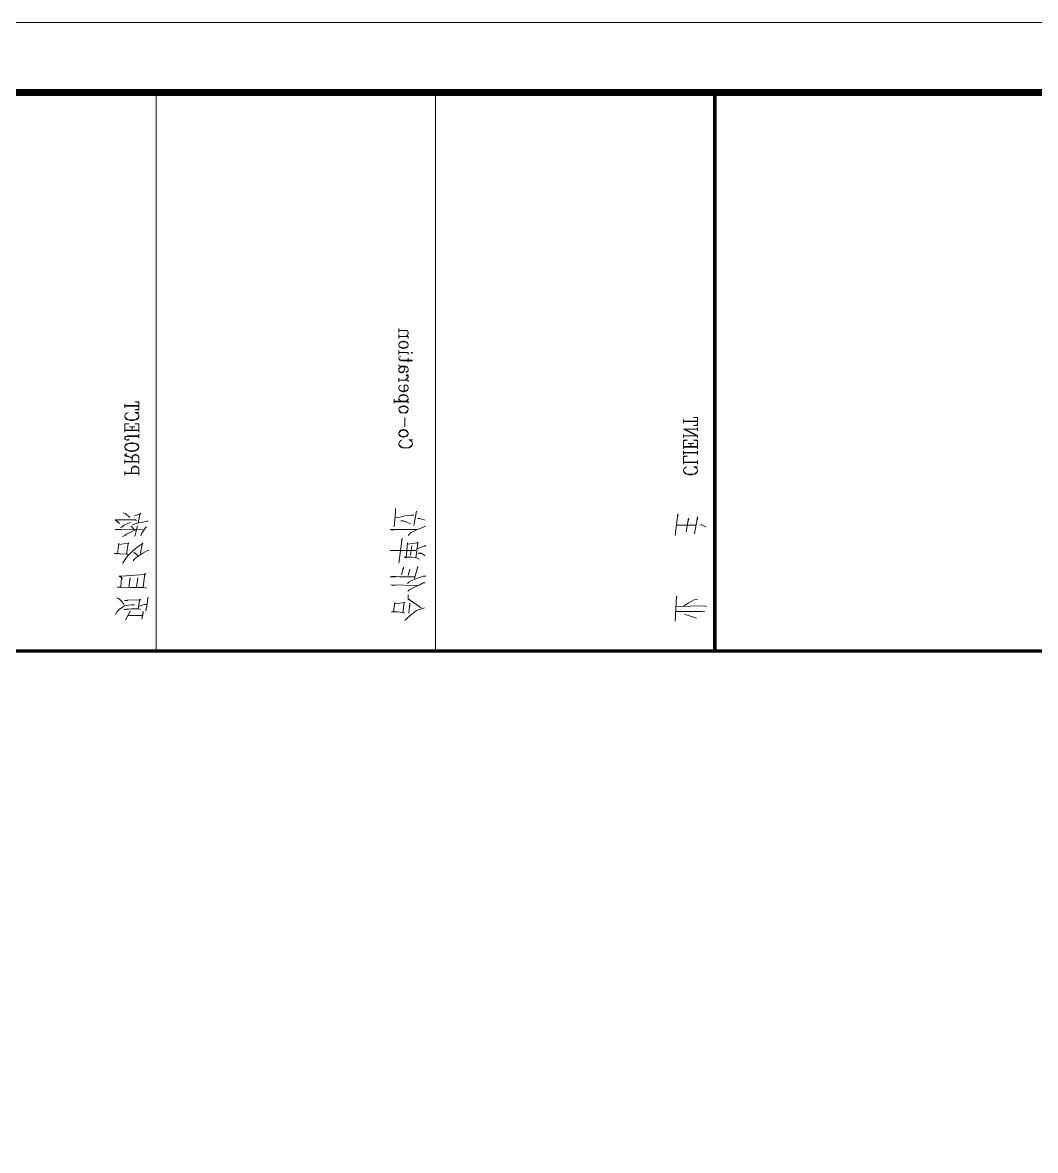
# Model space of a CAD drawing. Extents: x 1332633 to 1595679, y 264824 to 640777.
# Drawn here: x 1581172 to 1588425, y 319822 to 327899 of the extents above; entities that cross this region are included whole.
import ezdxf
from ezdxf.enums import TextEntityAlignment as Align

# ---------------------------------------------------------------- set-up
doc = ezdxf.new("R2010")
doc.units = 0
doc.header["$LTSCALE"] = 1000
doc.header["$MEASUREMENT"] = 0
doc.layers.get('0').update_dxf_attribs({"linetype": 'CONTINUOUS'})
doc.layers.add('_公共_图框', color=4, linetype='CONTINUOUS', lineweight=5)
doc.layers.add('A-Wall(建筑墙)', color=255, linetype='CONTINUOUS')
doc.styles.add('图框文字', font='SIMKAI.TTF')

# ---------------------------------------------------------------- blocks, each defined once
blk = doc.blocks.new('qqwqw')
at = {"color": 4, "lineweight": 0}
for points in [[(-4191.9, 18071), (-4201.4, 18042.7), (-4210.8, 18014.4), (-4229.7, 17990.8), (-4248.5, 17967.2), (-4267.4, 17943.6), (-4281.5, 17929.5)], [(-4191.9, 18047.4), (-4125.9, 17953), (-4097.6, 17953), (-4130.6, 17953), (-4140, 17971.9)], [(-4012.7, 18075.7), (-4012.7, 18061.5), (-4026.9, 18037.9), (-4041, 18004.9), (-4050.4, 17986.1), (-4059.9, 17967.2), (-4069.3, 17953), (-4074, 17953)], [(-4031.6, 18023.8), (-4026.9, 17830.4), (-4031.6, 17849.3), (-4026.9, 17868.1)], [(-3965.5, 18080.4), (-3965.5, 18061.5), (-3979.7, 18023.8), (-3989.1, 18000.2), (-3998.6, 17976.6), (-4008, 17957.8), (-4017.4, 17948.3)], [(-3984.4, 18000.2), (-3965.5, 18004.9), (-3894.8, 18023.8), (-3899.5, 18023.8), (-3913.7, 18019.1)], [(-3842.9, 18033.2), (-3833.5, 18014.4), (-3828.8, 17981.3), (-3828.8, 17943.6), (-3828.8, 17924.7), (-3833.5, 17938.9), (-3725, 17948.3), (-3734.4, 17948.3), (-3725, 18019.1), (-3720.3, 18023.8), (-3725, 18023.8), (-3729.7, 18023.8), (-3833.5, 18009.6)], [(-3819.3, 18075.7), (-3800.5, 18047.4), (-3800.5, 18023.8), (-3805.2, 18052.1)], [(-3753.3, 18080.4), (-3743.9, 18071), (-3748.6, 18071), (-3772.2, 18014.4)], [(-3607.1, 18080.4), (-3611.8, 18066.2), (-3625.9, 18033.2), (-3635.4, 18009.6), (-3654.2, 17971.9), (-3673.1, 17953)], [(-3630.7, 18019.1), (-3630.7, 17825.7), (-3635.4, 17844.6), (-3630.7, 17858.7)], [(-3602.4, 17995.5), (-3498.6, 18014.4)], [(-3564.6, 18075.7), (-3555.2, 18042.7), (-3550.5, 18023.8), (-3550.5, 18037.9)], [(-4229.7, 17957.8), (-4158.9, 17967.2), (-4163.6, 17967.2), (-4177.8, 17967.2)], [(-3970.3, 18000.2), (-3970.3, 17891.7), (-3965.5, 17849.3), (-3970.3, 17825.7), (-3970.3, 17839.8), (-3970.3, 17863.4)], [(-3960.8, 17953), (-3913.7, 17967.2)], [(-3814.6, 17971.9), (-3748.6, 17981.3)], [(-3781.6, 18009.6), (-3781.6, 17896.4), (-3781.6, 17839.8), (-3781.6, 17825.7), (-3781.6, 17839.8), (-3781.6, 17872.9)], [(-3588.2, 17971.9), (-3583.5, 17953), (-3574.1, 17929.5), (-3569.3, 17910.6), (-3569.3, 17901.2), (-3569.3, 17915.3), (-3574.1, 17934.2)], [(-3526.9, 17995.5), (-3526.9, 17976.6), (-3531.6, 17929.5), (-3541, 17896.4), (-3545.8, 17858.7)], [(-3022.2, 17986.1), (-3026.9, 17981.3), (-3036.4, 17971.9), (-3041.1, 17962.5), (-3045.8, 17948.3), (-3045.8, 17924.7), (-3041.1, 17910.6), (-3036.4, 17901.2), (-3026.9, 17891.7), (-3022.2, 17887)], [(-2993.9, 17971.9), (-2989.2, 17957.8), (-2989.2, 17986.1), (-2993.9, 17971.9), (-3003.4, 17981.3), (-3012.8, 17986.1), (-3022.2, 17986.1), (-3031.6, 17981.3), (-3041.1, 17971.9), (-3045.8, 17962.5), (-3045.8, 17948.3), (-3045.8, 17924.7), (-3045.8, 17910.6), (-3041.1, 17901.2), (-3031.6, 17891.7), (-3022.2, 17887), (-3012.8, 17887), (-3003.4, 17891.7), (-2993.9, 17901.2), (-2989.2, 17910.6)], [(-2946.8, 17953), (-2956.2, 17948.3), (-2965.6, 17938.9), (-2970.3, 17924.7), (-2970.3, 17915.3), (-2965.6, 17901.2), (-2956.2, 17891.7), (-2946.8, 17887), (-2937.3, 17887), (-2927.9, 17891.7), (-2918.5, 17901.2), (-2913.7, 17915.3), (-2913.7, 17924.7), (-2918.5, 17938.9), (-2927.9, 17948.3), (-2937.3, 17953), (-2946.8, 17953), (-2951.5, 17948.3), (-2960.9, 17938.9), (-2965.6, 17924.7), (-2965.6, 17915.3), (-2960.9, 17901.2), (-2951.5, 17891.7), (-2946.8, 17887)], [(-2937.3, 17887), (-2932.6, 17891.7), (-2923.2, 17901.2), (-2918.5, 17915.3), (-2918.5, 17924.7), (-2923.2, 17938.9), (-2932.6, 17948.3), (-2937.3, 17953)], [(-2772.2, 17953), (-2786.4, 17948.3), (-2795.8, 17938.9), (-2795.8, 17924.7), (-2795.8, 17915.3), (-2795.8, 17901.2), (-2786.4, 17891.7), (-2772.2, 17887), (-2767.5, 17887), (-2753.4, 17891.7), (-2748.7, 17901.2), (-2743.9, 17915.3), (-2743.9, 17924.7), (-2748.7, 17938.9), (-2753.4, 17948.3), (-2767.5, 17953), (-2772.2, 17953), (-2781.7, 17948.3), (-2791.1, 17938.9), (-2795.8, 17924.7), (-2795.8, 17915.3), (-2791.1, 17901.2), (-2781.7, 17891.7), (-2772.2, 17887)], [(-2767.5, 17887), (-2758.1, 17891.7), (-2753.4, 17901.2), (-2748.7, 17915.3), (-2748.7, 17924.7), (-2753.4, 17938.9), (-2758.1, 17948.3), (-2767.5, 17953)], [(-2725.1, 17953), (-2710.9, 17953)], [(-2715.6, 17854), (-2715.6, 17953)], [(-2710.9, 17938.9), (-2701.5, 17948.3), (-2696.8, 17953), (-2687.3, 17953), (-2677.9, 17948.3), (-2668.5, 17938.9), (-2663.8, 17924.7), (-2663.8, 17915.3), (-2668.5, 17901.2), (-2677.9, 17891.7), (-2687.3, 17887), (-2696.8, 17887), (-2701.5, 17891.7), (-2710.9, 17901.2)], [(-2710.9, 17953), (-2710.9, 17854)], [(-2687.3, 17953), (-2677.9, 17948.3), (-2673.2, 17938.9), (-2668.5, 17924.7), (-2668.5, 17915.3), (-2673.2, 17901.2), (-2677.9, 17891.7), (-2687.3, 17887)], [(-2640.2, 17924.7), (-2597.7, 17924.7), (-2597.7, 17934.2), (-2597.7, 17943.6), (-2602.4, 17948.3), (-2611.9, 17953), (-2621.3, 17953), (-2635.5, 17948.3), (-2640.2, 17938.9), (-2644.9, 17924.7), (-2644.9, 17915.3), (-2640.2, 17901.2), (-2635.5, 17891.7), (-2621.3, 17887), (-2616.6, 17887), (-2602.4, 17891.7), (-2597.7, 17901.2)], [(-2621.3, 17953), (-2630.7, 17948.3), (-2635.5, 17938.9), (-2640.2, 17924.7), (-2640.2, 17915.3), (-2635.5, 17901.2), (-2630.7, 17891.7), (-2621.3, 17887)], [(-2597.7, 17924.7), (-2597.7, 17938.9), (-2602.4, 17948.3)], [(-2574.1, 17953), (-2560, 17953)], [(-2560, 17924.7), (-2555.3, 17938.9), (-2545.8, 17948.3), (-2541.1, 17953), (-2527, 17953), (-2522.3, 17948.3), (-2522.3, 17943.6), (-2527, 17938.9), (-2531.7, 17943.6), (-2527, 17948.3)], [(-2560, 17953), (-2560, 17887)], [(-2560, 17953), (-2560, 17887)], [(-2465.7, 17934.2), (-2470.4, 17929.5), (-2494, 17924.7), (-2503.4, 17920), (-2508.1, 17910.6), (-2508.1, 17901.2), (-2503.4, 17891.7), (-2494, 17887), (-2479.8, 17887), (-2475.1, 17891.7), (-2465.7, 17901.2)], [(-2498.7, 17943.6), (-2498.7, 17938.9), (-2503.4, 17938.9), (-2503.4, 17943.6), (-2498.7, 17948.3), (-2494, 17953), (-2479.8, 17953), (-2470.4, 17948.3), (-2465.7, 17943.6), (-2460.9, 17934.2), (-2460.9, 17901.2), (-2460.9, 17891.7), (-2456.2, 17887)], [(-2465.7, 17943.6), (-2465.7, 17901.2), (-2460.9, 17891.7), (-2456.2, 17887), (-2451.5, 17887)], [(-2432.6, 17953), (-2404.3, 17953)], [(-2423.2, 17986.1), (-2423.2, 17905.9), (-2418.5, 17891.7), (-2409.1, 17887), (-2404.3, 17887), (-2394.9, 17891.7), (-2390.2, 17901.2)], [(-2418.5, 17986.1), (-2418.5, 17905.9), (-2413.8, 17891.7), (-2409.1, 17887)], [(-2361.9, 17887), (-2361.9, 17953), (-2376, 17953)], [(-2361.9, 17986.1), (-2366.6, 17981.3), (-2361.9, 17976.6), (-2361.9, 17981.3), (-2361.9, 17986.1), (-2361.9, 17986.1)], [(-2361.9, 17953), (-2361.9, 17887)], [(-2310, 17953), (-2324.2, 17948.3), (-2328.9, 17938.9), (-2333.6, 17924.7), (-2333.6, 17915.3), (-2328.9, 17901.2), (-2324.2, 17891.7), (-2310, 17887), (-2305.3, 17887), (-2291.1, 17891.7), (-2286.4, 17901.2), (-2281.7, 17915.3), (-2281.7, 17924.7), (-2286.4, 17938.9), (-2291.1, 17948.3), (-2305.3, 17953), (-2310, 17953), (-2319.4, 17948.3), (-2324.2, 17938.9), (-2328.9, 17924.7), (-2328.9, 17915.3), (-2324.2, 17901.2), (-2319.4, 17891.7), (-2310, 17887)], [(-2305.3, 17887), (-2295.9, 17891.7), (-2286.4, 17901.2), (-2286.4, 17915.3), (-2286.4, 17924.7), (-2286.4, 17938.9), (-2295.9, 17948.3), (-2305.3, 17953)], [(-2262.8, 17953), (-2248.7, 17953)], [(-2248.7, 17938.9), (-2239.3, 17948.3), (-2225.1, 17953), (-2220.4, 17953), (-2206.2, 17948.3), (-2206.2, 17938.9), (-2206.2, 17887)], [(-2248.7, 17953), (-2248.7, 17887)], [(-2248.7, 17953), (-2248.7, 17887)], [(-2220.4, 17953), (-2211, 17948.3), (-2206.2, 17938.9), (-2206.2, 17887)], [(-4229.7, 17929.5), (-4224.9, 17915.3), (-4220.2, 17877.6), (-4220.2, 17835.1), (-4220.2, 17849.3), (-4154.2, 17858.7), (-4163.6, 17858.7), (-4154.2, 17929.5), (-4154.2, 17924.7), (-4224.9, 17915.3)], [(-3956.1, 17905.9), (-3899.5, 17920), (-3908.9, 17920), (-3913.7, 17915.3)], [(-3871.2, 17887), (-3692, 17910.6), (-3701.4, 17910.6), (-3710.8, 17905.9)], [(-3611.8, 17854), (-3508, 17863.4), (-3479.7, 17863.4)], [(-2894.9, 17929.5), (-2828.8, 17929.5)], [(-2725.1, 17854), (-2696.8, 17854)], [(-2574.1, 17887), (-2545.8, 17887)], [(-2494, 17924.7), (-2498.7, 17920), (-2503.4, 17910.6), (-2503.4, 17901.2), (-2498.7, 17891.7), (-2494, 17887)], [(-2376, 17887), (-2347.7, 17887)], [(-2262.8, 17887), (-2234.5, 17887)], [(-2220.4, 17887), (-2192.1, 17887)]]:
    blk.add_lwpolyline(points, dxfattribs=at)
at = {"layer": '_公共_图框'}
for p, q in [((-4220.6, 20078.5), (-4217.6, 20060.7)), ((-4217.6, 20060.7), (-4217.6, 19869.8)), ((-4181.3, 20092.2), (-4178.3, 20076.5)), ((-4178.3, 20076.5), (-4181.3, 19871.9)), ((-3614.7, 20088.3), (-3602.2, 20066.6)), ((-3602.2, 20066.6), (-3597.4, 20056.8)), ((-3597.4, 20056.8), (-3595.9, 20047)), ((-4264.7, 20019.5), (-4242.8, 19954.4)), ((-4242.8, 19954.4), (-4239.6, 19932.9)), ((-4154.5, 19964.3), (-4179.7, 19924.9)), ((-4134.2, 20001.7), (-4154.5, 19964.3)), ((-4131, 20027.3), (-4134.2, 20001.7)), ((-3662, 20003.7), (-3540.8, 20027.3)), ((-3646.3, 19944.6), (-3548.6, 19962.4)), ((-3600.6, 20011.6), (-3599, 19877.6)), ((-3556.5, 19964.3), (-3570.6, 19958.5)), ((-3548.6, 20029.3), (-3562.8, 20023.4)), ((-3548.6, 19962.4), (-3556.5, 19964.3)), ((-3540.8, 20027.3), (-3548.6, 20029.3)), ((-3234.9, 20001.3), (-3238.6, 19987.1)), ((-3238.6, 19987.1), (-3238.6, 19963.3)), ((-3238.6, 19963.3), (-3234.9, 19948.9)), ((-3231, 20010.8), (-3234.9, 20001.3)), ((-3231, 20001.3), (-3234.9, 19987.1)), ((-3234.9, 19987.1), (-3234.9, 19963.3)), ((-3234.9, 19963.3), (-3231, 19948.9)), ((-3223.4, 20020.4), (-3231, 20010.8)), ((-3227.2, 20010.8), (-3231, 20001.3)), ((-3219.5, 20020.4), (-3227.2, 20010.8)), ((-3212, 20025.1), (-3223.4, 20020.4)), ((-3212, 20025.1), (-3219.5, 20020.4)), ((-3204.3, 20025.1), (-3212, 20025.1)), ((-3192.9, 20020.4), (-3204.3, 20025.1)), ((-3185.3, 20010.8), (-3192.9, 20020.4)), ((-3181.5, 20025.1), (-3185.3, 20010.8)), ((-3185.3, 20010.8), (-3181.5, 19996.5)), ((-3181.5, 19996.5), (-3181.5, 20025.1)), ((-3162.4, 20025.1), (-3135.8, 20025.1)), ((-3151, 20025.1), (-3151, 19925.2)), ((-3147.2, 20025.1), (-3147.2, 19925.2)), ((-3105.3, 19953.7), (-3109.2, 19925.2)), ((-3105.3, 19925.2), (-3105.3, 19953.7)), ((-3093.9, 20025.1), (-3067.3, 20025.1)), ((-3082.4, 20025.1), (-3082.4, 19925.2)), ((-3078.7, 20025.1), (-3078.7, 19925.2)), ((-3052.1, 20025.1), (-2991.2, 20025.1)), ((-3040.7, 20025.1), (-3040.7, 19925.2)), ((-3036.9, 20025.1), (-3036.9, 19925.2)), ((-3036.9, 19977.6), (-3014, 19977.6)), ((-3014, 19996.5), (-3014, 19958.5)), ((-2991.2, 19996.5), (-2995, 20025.1)), ((-2991.2, 19953.7), (-2995, 19925.2)), ((-2991.2, 20025.1), (-2991.2, 19996.5)), ((-2991.2, 19925.2), (-2991.2, 19953.7)), ((-2972.1, 20025.1), (-2956.9, 20025.1)), ((-2960.7, 20025.1), (-2960.7, 19925.2)), ((-2956.9, 20025.1), (-2911.2, 19934.6)), ((-2956.9, 20015.6), (-2911.2, 19925.2)), ((-2922.7, 20025.1), (-2899.8, 20025.1)), ((-2911.2, 19925.2), (-2911.2, 20025.1)), ((-2880.7, 20025.1), (-2884.5, 19996.5)), ((-2884.5, 19996.5), (-2884.5, 20025.1)), ((-2884.5, 20025.1), (-2827.4, 20025.1)), ((-2857.9, 20025.1), (-2857.9, 19925.2)), ((-2854.1, 20025.1), (-2854.1, 19925.2)), ((-2827.4, 19996.5), (-2831.3, 20025.1)), ((-2827.4, 20025.1), (-2827.4, 19996.5)), ((-4286.7, 19865.9), (-4109, 19875.8)), ((-4116.8, 19877.6), (-4134.2, 19873.7)), ((-4109, 19875.8), (-4116.8, 19877.6)), ((-3673, 19865.9), (-3518.7, 19885.6)), ((-3526.7, 19887.6), (-3540.8, 19883.6)), ((-3518.7, 19885.6), (-3526.7, 19887.6)), ((-3234.9, 19948.9), (-3231, 19939.4)), ((-3231, 19948.9), (-3227.2, 19939.4)), ((-3231, 19939.4), (-3223.4, 19929.8)), ((-3227.2, 19939.4), (-3219.5, 19929.8)), ((-3223.4, 19929.8), (-3212, 19925.2)), ((-3219.5, 19929.8), (-3212, 19925.2)), ((-3212, 19925.2), (-3204.3, 19925.2)), ((-3204.3, 19925.2), (-3192.9, 19929.8)), ((-3192.9, 19929.8), (-3185.3, 19939.4)), ((-3185.3, 19939.4), (-3181.5, 19948.9)), ((-3162.4, 19925.2), (-3105.3, 19925.2)), ((-3093.9, 19925.2), (-3067.3, 19925.2)), ((-3052.1, 19925.2), (-2991.2, 19925.2)), ((-2972.1, 19925.2), (-2949.3, 19925.2)), ((-2869.3, 19925.2), (-2842.7, 19925.2)), ((-4500, 18150), (-500, 18150)), ((-4500, 16150), (-500, 16150)), ((-4214, 16076.5), (-4166.7, 16084.5)), ((-4168.3, 16068.7), (-4168.3, 16082.4)), ((-4166.7, 16084.5), (-4117.8, 16090.2)), ((-4121, 16092.3), (-4129, 16090.2)), ((-4117.8, 16090.2), (-4121, 16092.3)), ((-4050.3, 16082.4), (-4045.6, 16057)), ((-3951, 16074.6), (-3952.5, 16062.7)), ((-3946.3, 16068.7), (-3951, 16074.6)), ((-3781, 16086.3), (-3800, 16054.9)), ((-3779.4, 16100.1), (-3781, 16086.3)), ((-3614.2, 16076.5), (-3634.7, 16060.9)), ((-3611, 16084.5), (-3614.2, 16076.5)), ((-3571.8, 16082.4), (-3579.6, 16041.1)), ((-3570.2, 16092.3), (-3571.8, 16082.4)), ((-4273.8, 16047.1), (-4218.7, 16057)), ((-4245.4, 16053.1), (-4247, 15946.8)), ((-4218.7, 16057), (-4245.4, 16053.1)), ((-4202.8, 16039), (-4199.7, 16023.4)), ((-4199.7, 16021.4), (-4202.8, 16039)), ((-4129, 16033.3), (-4199.7, 16021.4)), ((-4199.7, 16023.4), (-4199.7, 15972.2)), ((-4179.2, 16025.3), (-4168.3, 16068.7)), ((-4169.8, 15974.3), (-4169.8, 15993.8)), ((-4136.8, 15944.7), (-4135.2, 16041.1)), ((-4135.2, 16041.1), (-4129, 16033.3)), ((-4045.6, 16057), (-4045.6, 15960.5)), ((-4044, 16057), (-3946.3, 16068.7)), ((-4044, 16007.6), (-3976.2, 16017.5)), ((-3982.4, 16019.5), (-3996.7, 16013.6)), ((-3976.2, 16017.5), (-3982.4, 16019.5)), ((-3952.5, 16062.7), (-3963.7, 15903.4)), ((-3839.2, 15997.7), (-3855.1, 15983.9)), ((-3823.6, 16017.5), (-3839.2, 15997.7)), ((-3810.9, 16035.1), (-3823.6, 16017.5)), ((-3819, 16017.5), (-3815.8, 16015.6)), ((-3815.8, 16015.6), (-3798.4, 15997.7)), ((-3800, 16054.9), (-3810.9, 16035.1)), ((-3796.9, 15988.1), (-3803.1, 16001.9)), ((-3801.5, 16039), (-3796.9, 16037.2)), ((-3798.4, 15997.7), (-3796.9, 15988.1)), ((-3796.9, 16037.2), (-3725.9, 16051)), ((-3771.6, 15995.9), (-3787.5, 15978.2)), ((-3757.4, 16013.6), (-3771.6, 15995.9)), ((-3743.3, 16035.1), (-3757.4, 16013.6)), ((-3730.8, 16054.9), (-3743.3, 16035.1)), ((-3725.9, 16051), (-3730.8, 16054.9)), ((-3677.3, 15997.7), (-3604.8, 16015.6)), ((-3656.8, 16047.1), (-3675.7, 16039)), ((-3634.7, 16060.9), (-3656.8, 16047.1)), ((-3633.1, 16005.8), (-3642.5, 15980)), ((-3633.1, 16054.9), (-3631.6, 15899.5)), ((-3585.8, 16013.6), (-3597, 15980)), ((-3579.6, 16041.1), (-3585.8, 16013.6)), ((-3582.7, 16021.4), (-3512, 16035.1)), ((-3567.1, 16007.6), (-3559.3, 15997.7)), ((-3562.4, 15999.8), (-3560.9, 15895.6)), ((-3559.3, 15997.7), (-3562.4, 15999.8)), ((-3518.2, 16037.2), (-3532.5, 15993.8)), ((-3512, 16035.1), (-3518.2, 16037.2)), ((-3242, 16025.3), (-3196.2, 16025.3)), ((-3230.5, 16025.3), (-3230.5, 15925.2)), ((-3226.6, 16025.3), (-3226.6, 15925.2)), ((-3196.2, 16025.3), (-3184.8, 16020.3)), ((-3196.2, 16025.3), (-3188.7, 16020.3)), ((-3188.7, 16020.3), (-3184.8, 16015.6)), ((-3184.8, 16020.3), (-3180.9, 16015.6)), ((-3184.8, 16015.6), (-3180.9, 16006)), ((-3180.9, 16015.6), (-3177.3, 16006)), ((-3180.9, 16006), (-3180.9, 15991.7)), ((-3177.3, 16006), (-3177.3, 15991.7)), ((-3158.3, 16025.3), (-3112.5, 16025.3)), ((-3146.8, 16025.3), (-3146.8, 15925.2)), ((-3143, 16025.3), (-3143, 15925.2)), ((-3112.5, 16025.3), (-3101.1, 16020.3)), ((-3112.5, 16025.3), (-3104.7, 16020.3)), ((-3104.7, 16020.3), (-3101.1, 16015.6)), ((-3101.1, 16020.3), (-3097.2, 16015.6)), ((-3101.1, 16015.6), (-3097.2, 16006)), ((-3097.2, 15996.7), (-3101.1, 15987)), ((-3097.2, 16015.6), (-3093.3, 16006)), ((-3097.2, 16006), (-3097.2, 15996.7)), ((-3093.3, 15996.7), (-3097.2, 15987)), ((-3093.3, 16006), (-3093.3, 15996.7)), ((-3066.8, 16001.3), (-3070.7, 15982.4)), ((-3062.9, 16011), (-3066.8, 16001.3)), ((-3062.9, 16001.3), (-3066.8, 15982.4)), ((-3055.4, 16020.3), (-3062.9, 16011)), ((-3059.3, 16011), (-3062.9, 16001.3)), ((-3051.5, 16020.3), (-3059.3, 16011)), ((-3043.9, 16025.3), (-3055.4, 16020.3)), ((-3043.9, 16025.3), (-3051.5, 16020.3)), ((-3036.4, 16025.3), (-3043.9, 16025.3)), ((-3028.6, 16020.3), (-3036.4, 16025.3)), ((-3025, 16020.3), (-3036.4, 16025.3)), ((-3021.1, 16011), (-3028.6, 16020.3)), ((-3017.4, 16011), (-3025, 16020.3)), ((-3017.4, 16001.3), (-3021.1, 16011)), ((-3013.5, 16001.3), (-3017.4, 16011)), ((-3013.5, 15982.4), (-3017.4, 16001.3)), ((-3009.6, 15982.4), (-3013.5, 16001.3)), ((-2975.3, 16025.3), (-2948.8, 16025.3)), ((-2963.9, 16025.3), (-2963.9, 15944.2)), ((-2960.2, 16025.3), (-2960.2, 15944.2)), ((-2933.5, 16025.3), (-2872.7, 16025.3)), ((-2922, 16025.3), (-2922, 15925.2)), ((-2918.4, 16025.3), (-2918.4, 15925.2)), ((-2895.5, 15996.7), (-2895.5, 15958.5)), ((-2872.7, 15996.7), (-2876.6, 16025.3)), ((-2872.7, 16025.3), (-2872.7, 15996.7)), ((-2845.9, 16001.3), (-2849.8, 15987)), ((-2842.2, 16011), (-2845.9, 16001.3)), ((-2842.2, 16001.3), (-2845.9, 15987)), ((-2834.5, 16020.3), (-2842.2, 16011)), ((-2838.3, 16011), (-2842.2, 16001.3)), ((-2830.8, 16020.3), (-2838.3, 16011)), ((-2823, 16025.3), (-2834.5, 16020.3)), ((-2823, 16025.3), (-2830.8, 16020.3)), ((-2815.5, 16025.3), (-2823, 16025.3)), ((-2804, 16020.3), (-2815.5, 16025.3)), ((-2796.5, 16011), (-2804, 16020.3)), ((-2792.6, 16025.3), (-2796.5, 16011)), ((-2796.5, 16011), (-2792.6, 15996.7)), ((-2792.6, 15996.7), (-2792.6, 16025.3)), ((-2773.6, 16025.3), (-2716.5, 16025.3)), ((-2773.6, 15996.7), (-2773.6, 16025.3)), ((-2769.7, 16025.3), (-2773.6, 15996.7)), ((-2746.9, 16025.3), (-2746.9, 15925.2)), ((-2743.2, 16025.3), (-2743.2, 15925.2)), ((-2716.5, 15996.7), (-2720.4, 16025.3)), ((-2716.5, 16025.3), (-2716.5, 15996.7)), ((-4276.9, 15930.9), (-4212.4, 15966.3)), ((-4247, 15946.8), (-4276.9, 15930.9)), ((-4202.8, 15930.9), (-4201.3, 15952.5)), ((-4201.3, 15934.8), (-4202.8, 15921)), ((-4202.8, 15921), (-4202.8, 15930.9)), ((-4199.7, 15972.2), (-4201.3, 15934.8)), ((-4190.3, 15901.3), (-4177.6, 15923.1)), ((-4177.6, 15923.1), (-4172.9, 15950.7)), ((-4172.9, 15950.7), (-4169.8, 15974.3)), ((-4168.3, 15921), (-4147.7, 15905.2)), ((-4138.4, 15940.8), (-4136.8, 15944.7)), ((-4138.4, 15923.1), (-4138.4, 15940.8)), ((-4045.6, 15960.5), (-4044, 15895.6)), ((-4044, 15954.6), (-3977.8, 15962.4)), ((-3984, 15964.4), (-3995.2, 15958.5)), ((-3977.8, 15962.4), (-3984, 15964.4)), ((-3859.8, 15917.1), (-3872.5, 15907.3)), ((-3847.3, 15924.9), (-3859.8, 15917.1)), ((-3844.2, 15927), (-3847.3, 15924.9)), ((-3823.6, 15942.6), (-3844.2, 15927)), ((-3804.7, 15960.5), (-3823.6, 15942.6)), ((-3810.9, 15946.8), (-3807.8, 15940.8)), ((-3807.8, 15940.8), (-3804.7, 15891.4)), ((-3730.8, 15948.6), (-3806.2, 15936.9)), ((-3787.5, 15978.2), (-3804.7, 15960.5)), ((-3737.1, 15881.8), (-3729, 15954.6)), ((-3725.9, 15950.7), (-3730.8, 15948.6)), ((-3729, 15954.6), (-3725.9, 15950.7)), ((-3672.4, 15924.9), (-3683.5, 15909.3)), ((-3663, 15936.9), (-3672.4, 15924.9)), ((-3653.7, 15958.5), (-3663, 15936.9)), ((-3642.5, 15980), (-3653.7, 15958.5)), ((-3631.6, 15992), (-3611, 15976.1)), ((-3600.1, 15921), (-3617.5, 15897.4)), ((-3611, 15976.1), (-3606.4, 15968.3)), ((-3582.7, 15956.4), (-3600.1, 15921)), ((-3581.1, 15966.3), (-3582.7, 15956.4)), ((-3545, 15960.5), (-3516.7, 15928.8)), ((-3516.7, 15928.8), (-3512, 15913.2)), ((-3242, 15925.2), (-3215.2, 15925.2)), ((-3196.2, 15972.8), (-3226.6, 15972.8)), ((-3184.8, 15977.7), (-3196.2, 15972.8)), ((-3188.7, 15977.7), (-3196.2, 15972.8)), ((-3184.8, 15982.4), (-3188.7, 15977.7)), ((-3180.9, 15991.7), (-3184.8, 15982.4)), ((-3180.9, 15982.4), (-3184.8, 15977.7)), ((-3177.3, 15991.7), (-3180.9, 15982.4)), ((-3158.3, 15925.2), (-3131.5, 15925.2)), ((-3112.5, 15977.7), (-3143, 15977.7)), ((-3124, 15977.7), (-3116.2, 15972.8)), ((-3116.2, 15972.8), (-3112.5, 15968.1)), ((-3116.2, 15972.8), (-3112.5, 15963.4)), ((-3101.1, 15982.4), (-3112.5, 15977.7)), ((-3104.7, 15982.4), (-3112.5, 15977.7)), ((-3112.5, 15968.1), (-3101.1, 15934.8)), ((-3112.5, 15963.4), (-3104.7, 15929.9)), ((-3101.1, 15987), (-3104.7, 15982.4)), ((-3104.7, 15929.9), (-3101.1, 15925.2)), ((-3097.2, 15987), (-3101.1, 15982.4)), ((-3101.1, 15934.8), (-3097.2, 15929.9)), ((-3101.1, 15925.2), (-3093.3, 15925.2)), ((-3097.2, 15929.9), (-3093.3, 15929.9)), ((-3093.3, 15929.9), (-3089.7, 15934.8)), ((-3093.3, 15925.2), (-3089.7, 15934.8)), ((-3089.7, 15934.8), (-3089.7, 15939.5)), ((-3070.7, 15982.4), (-3070.7, 15968.1)), ((-3070.7, 15968.1), (-3066.8, 15949.1)), ((-3066.8, 15982.4), (-3066.8, 15968.1)), ((-3066.8, 15968.1), (-3062.9, 15949.1)), ((-3066.8, 15949.1), (-3062.9, 15939.5)), ((-3062.9, 15949.1), (-3059.3, 15939.5)), ((-3062.9, 15939.5), (-3055.4, 15929.9)), ((-3059.3, 15939.5), (-3051.5, 15929.9)), ((-3055.4, 15929.9), (-3043.9, 15925.2)), ((-3051.5, 15929.9), (-3043.9, 15925.2)), ((-3043.9, 15925.2), (-3036.4, 15925.2)), ((-3036.4, 15925.2), (-3025, 15929.9)), ((-3036.4, 15925.2), (-3028.6, 15929.9)), ((-3028.6, 15929.9), (-3021.1, 15939.5)), ((-3025, 15929.9), (-3017.4, 15939.5)), ((-3021.1, 15939.5), (-3017.4, 15949.1)), ((-3017.4, 15949.1), (-3013.5, 15968.1)), ((-3017.4, 15939.5), (-3013.5, 15949.1)), ((-3013.5, 15968.1), (-3013.5, 15982.4)), ((-3013.5, 15949.1), (-3009.6, 15968.1)), ((-3009.6, 15968.1), (-3009.6, 15982.4)), ((-2990.6, 15949.1), (-2986.8, 15953.8)), ((-2990.6, 15939.5), (-2990.6, 15949.1)), ((-2986.8, 15929.9), (-2990.6, 15939.5)), ((-2986.8, 15953.8), (-2983.1, 15949.1)), ((-2983.1, 15949.1), (-2986.8, 15944.2)), ((-2979.2, 15925.2), (-2986.8, 15929.9)), ((-2971.7, 15925.2), (-2979.2, 15925.2)), ((-2963.9, 15929.9), (-2971.7, 15925.2)), ((-2967.8, 15929.9), (-2971.7, 15925.2)), ((-2963.9, 15944.2), (-2967.8, 15929.9)), ((-2960.2, 15944.2), (-2963.9, 15929.9)), ((-2933.5, 15925.2), (-2872.7, 15925.2)), ((-2918.4, 15977.7), (-2895.5, 15977.7)), ((-2872.7, 15953.8), (-2876.6, 15925.2)), ((-2872.7, 15925.2), (-2872.7, 15953.8)), ((-2849.8, 15987), (-2849.8, 15963.4)), ((-2849.8, 15963.4), (-2845.9, 15949.1)), ((-2845.9, 15987), (-2845.9, 15963.4)), ((-2845.9, 15963.4), (-2842.2, 15949.1)), ((-2845.9, 15949.1), (-2842.2, 15939.5)), ((-2842.2, 15949.1), (-2838.3, 15939.5)), ((-2842.2, 15939.5), (-2834.5, 15929.9)), ((-2838.3, 15939.5), (-2830.8, 15929.9)), ((-2834.5, 15929.9), (-2823, 15925.2)), ((-2830.8, 15929.9), (-2823, 15925.2)), ((-2823, 15925.2), (-2815.5, 15925.2)), ((-2815.5, 15925.2), (-2804, 15929.9)), ((-2804, 15929.9), (-2796.5, 15939.5)), ((-2796.5, 15939.5), (-2792.6, 15949.1)), ((-2758.3, 15925.2), (-2731.8, 15925.2)), ((-4238.9, 15858.1), (-4218.7, 15869.8)), ((-4218.7, 15869.8), (-4202.8, 15883.6)), ((-4202.8, 15883.6), (-4190.3, 15901.3)), ((-4147.7, 15905.2), (-4132.1, 15889.6)), ((-4132.1, 15889.6), (-4125.6, 15879.7)), ((-4125.6, 15879.7), (-4121, 15865.9)), ((-4045.6, 15895.6), (-3974.6, 15901.3)), ((-4044, 15869.8), (-4045.6, 15895.6)), ((-4044, 15895.6), (-4044, 15869.8)), ((-3982.4, 15905.2), (-3995.2, 15899.5)), ((-3974.6, 15901.3), (-3982.4, 15905.2)), ((-3965.3, 15883.6), (-3976.2, 15903.4)), ((-3963.7, 15889.6), (-3965.3, 15883.6)), ((-3963.7, 15903.4), (-3963.7, 15889.6)), ((-3804.7, 15891.4), (-3803.1, 15885.7)), ((-3804.7, 15871.9), (-3727.5, 15881.8)), ((-3804.7, 15865.9), (-3804.7, 15871.9)), ((-3803.1, 15850.1), (-3804.7, 15865.9)), ((-3803.1, 15885.7), (-3803.1, 15850.1)), ((-3729, 15881.8), (-3737.1, 15881.8)), ((-3727.5, 15881.8), (-3729, 15881.8)), ((-3633.1, 15863.9), (-3631.6, 15881.8)), ((-3630, 15856.1), (-3633.1, 15863.9)), ((-3631.6, 15899.5), (-3630, 15856.1)), ((-3587.6, 15887.5), (-3562.4, 15860)), ((-3562.4, 15856.1), (-3587.6, 15887.5)), ((-3560.9, 15869.8), (-3562.4, 15856.1)), ((-3560.9, 15895.6), (-3560.9, 15869.8))]:
    blk.add_line(p, q, dxfattribs=at)
blk.add_lwpolyline([(-63075, 0), (0, 0), (0, 29700), (-63075, 29700)], close=True, dxfattribs=at)
at = {"layer": '_公共_图框', "const_width": 50}
blk.add_lwpolyline([(-61825, 500), (-500, 500), (-500, 29200), (-61825, 29200)], close=True, dxfattribs=at)
at = {"layer": '_公共_图框', "const_width": 25}
for points in [[(-4500, 29200), (-4500, 500)], [(-4500, 20150), (-500, 20150)]]:
    blk.add_lwpolyline(points, dxfattribs=at)
at = {"layer": '_公共_图框', "style": '图框文字'}
for tag, height, p in [('建设单位', 250, (-2500, 19150)), ('合作单位', 250, (-2527, 16841.6)), ('项目名称', 250, (-2500, 15150)), ('项目编号', 250, (-2500, 13150)), ('建筑', 175, (-1300, 2800)), ('方案深化', 175, (-1300, 2450)), ('1:100', 175, (-1300, 2100)), ('20090705', 175, (-1300, 1750)), ('图号', 175, (-1300, 1225))]:
    blk.add_attdef(tag, text='', height=height, dxfattribs=at).set_placement(p, align=Align.MIDDLE_CENTER)

msp = doc.modelspace()

# ---------------------------------------------------------------- block references
at = {"layer": 'A-Wall(建筑墙)', "xscale": -1, "rotation": 270}
msp.add_blockref('qqwqw', (1565979, 327899.3, 0), dxfattribs=at)

doc.saveas('drawing.dxf')
